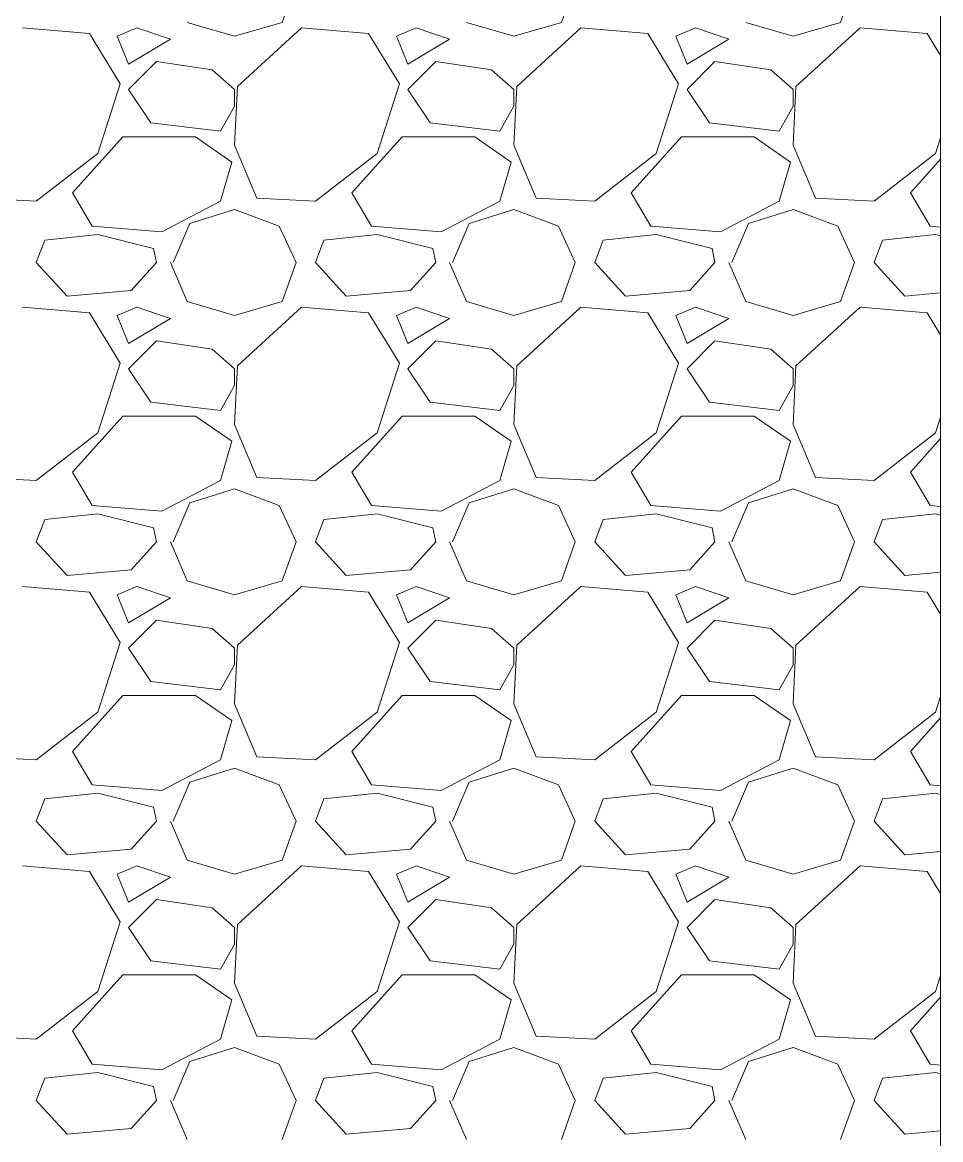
# Model space of a CAD drawing. Header units: millimetres. Extents: x 19901 to 59163, y 13732 to 30178.
# Drawn here: x 38024.1 to 38065.8, y 27089.9 to 27140.7 of the extents above; entities that cross this region are included whole.
import ezdxf

# ---------------------------------------------------------------- set-up
doc = ezdxf.new("R2010")
doc.units = ezdxf.units.MM
doc.layers.add('A-FURN', color=8, linetype='Continuous', lineweight=13)
doc.layers.add('Wall', color=255, linetype='Continuous', lineweight=20)

msp = doc.modelspace()

# ---------------------------------------------------------------- linework, layer by layer
at = {"layer": 'A-FURN', "linetype": 'Continuous'}
for p, q in [((38035.87, 27140.682), (38036.505, 27142.46)), ((38048.57, 27140.682), (38049.205, 27142.46)), ((38061.27, 27140.682), (38061.905, 27142.46)), ((38027.107, 27140.174), (38024.059, 27140.428)), ((38029.266, 27140.428), (38028.377, 27140.047)), ((38030.79, 27139.92), (38029.266, 27140.428)), ((38031.552, 27140.682), (38033.711, 27140.047)), ((38033.711, 27140.047), (38035.87, 27140.682)), ((38036.759, 27140.428), (38033.838, 27137.761)), ((38039.807, 27140.174), (38036.759, 27140.428)), ((38041.966, 27140.428), (38041.077, 27140.047)), ((38043.49, 27139.92), (38041.966, 27140.428)), ((38044.252, 27140.682), (38046.411, 27140.047)), ((38046.411, 27140.047), (38048.57, 27140.682)), ((38049.459, 27140.428), (38046.538, 27137.761)), ((38052.507, 27140.174), (38049.459, 27140.428)), ((38054.666, 27140.428), (38053.777, 27140.047)), ((38056.19, 27139.92), (38054.666, 27140.428)), ((38056.952, 27140.682), (38059.111, 27140.047)), ((38059.111, 27140.047), (38061.27, 27140.682)), ((38062.159, 27140.428), (38059.238, 27137.761)), ((38065.207, 27140.174), (38062.159, 27140.428)), ((38028.504, 27137.888), (38027.107, 27140.174)), ((38028.377, 27140.047), (38028.885, 27138.777)), ((38028.885, 27138.777), (38030.79, 27139.92)), ((38041.204, 27137.888), (38039.807, 27140.174)), ((38041.077, 27140.047), (38041.585, 27138.777)), ((38041.585, 27138.777), (38043.49, 27139.92)), ((38053.904, 27137.888), (38052.507, 27140.174)), ((38053.777, 27140.047), (38054.285, 27138.777)), ((38054.285, 27138.777), (38056.19, 27139.92)), ((38065.818, 27139.174), (38065.207, 27140.174)), ((38030.155, 27138.904), (38028.885, 27137.634)), ((38032.695, 27138.523), (38030.155, 27138.904)), ((38042.855, 27138.904), (38041.585, 27137.634)), ((38045.395, 27138.523), (38042.855, 27138.904)), ((38055.555, 27138.904), (38054.285, 27137.634)), ((38058.095, 27138.523), (38055.555, 27138.904)), ((38033.711, 27137.634), (38032.695, 27138.523)), ((38046.411, 27137.634), (38045.395, 27138.523)), ((38059.111, 27137.634), (38058.095, 27138.523)), ((38027.488, 27134.713), (38028.504, 27137.888)), ((38040.188, 27134.713), (38041.204, 27137.888)), ((38052.888, 27134.713), (38053.904, 27137.888)), ((38028.885, 27137.634), (38029.901, 27136.11)), ((38033.838, 27137.761), (38033.711, 27135.094)), ((38033.711, 27136.872), (38033.711, 27137.634)), ((38041.585, 27137.634), (38042.601, 27136.11)), ((38046.538, 27137.761), (38046.411, 27135.094)), ((38046.411, 27136.872), (38046.411, 27137.634)), ((38054.285, 27137.634), (38055.301, 27136.11)), ((38059.238, 27137.761), (38059.111, 27135.094)), ((38059.111, 27136.872), (38059.111, 27137.634)), ((38033.076, 27135.729), (38033.711, 27136.872)), ((38045.776, 27135.729), (38046.411, 27136.872)), ((38058.476, 27135.729), (38059.111, 27136.872)), ((38029.901, 27136.11), (38033.076, 27135.729)), ((38042.601, 27136.11), (38045.776, 27135.729)), ((38055.301, 27136.11), (38058.476, 27135.729)), ((38026.345, 27132.935), (38028.631, 27135.475)), ((38028.631, 27135.475), (38031.933, 27135.475)), ((38031.933, 27135.475), (38033.584, 27134.332)), ((38039.045, 27132.935), (38041.331, 27135.475)), ((38041.331, 27135.475), (38044.633, 27135.475)), ((38044.633, 27135.475), (38046.284, 27134.332)), ((38051.745, 27132.935), (38054.031, 27135.475)), ((38054.031, 27135.475), (38057.333, 27135.475)), ((38057.333, 27135.475), (38058.984, 27134.332)), ((38065.588, 27134.713), (38065.818, 27135.431)), ((38033.711, 27135.094), (38034.727, 27132.681)), ((38046.411, 27135.094), (38047.427, 27132.681)), ((38059.111, 27135.094), (38060.127, 27132.681)), ((38024.694, 27132.554), (38027.488, 27134.713)), ((38033.584, 27134.332), (38033.076, 27132.554)), ((38037.394, 27132.554), (38040.188, 27134.713)), ((38046.284, 27134.332), (38045.776, 27132.554)), ((38050.094, 27132.554), (38052.888, 27134.713)), ((38058.984, 27134.332), (38058.476, 27132.554)), ((38062.794, 27132.554), (38065.588, 27134.713)), ((38064.445, 27132.935), (38065.818, 27134.46)), ((38027.234, 27131.411), (38026.345, 27132.935)), ((38039.934, 27131.411), (38039.045, 27132.935)), ((38052.634, 27131.411), (38051.745, 27132.935)), ((38065.334, 27131.411), (38064.445, 27132.935)), ((38022.027, 27132.681), (38024.694, 27132.554)), ((38033.076, 27132.554), (38030.409, 27131.157)), ((38034.727, 27132.681), (38037.394, 27132.554)), ((38045.776, 27132.554), (38043.109, 27131.157)), ((38047.427, 27132.681), (38050.094, 27132.554)), ((38058.476, 27132.554), (38055.809, 27131.157)), ((38060.127, 27132.681), (38062.794, 27132.554)), ((38031.679, 27131.538), (38033.711, 27132.173)), ((38033.711, 27132.173), (38035.743, 27131.411)), ((38044.379, 27131.538), (38046.411, 27132.173)), ((38046.411, 27132.173), (38048.443, 27131.411)), ((38057.079, 27131.538), (38059.111, 27132.173)), ((38059.111, 27132.173), (38061.143, 27131.411)), ((38030.409, 27131.157), (38027.234, 27131.411)), ((38030.917, 27129.76), (38031.679, 27131.538)), ((38035.743, 27131.411), (38036.505, 27129.76)), ((38043.109, 27131.157), (38039.934, 27131.411)), ((38043.617, 27129.76), (38044.379, 27131.538)), ((38048.443, 27131.411), (38049.205, 27129.76)), ((38055.809, 27131.157), (38052.634, 27131.411)), ((38056.317, 27129.76), (38057.079, 27131.538)), ((38061.143, 27131.411), (38061.905, 27129.76)), ((38065.818, 27131.372), (38065.334, 27131.411)), ((38024.694, 27129.76), (38025.075, 27130.776)), ((38027.488, 27131.03), (38025.075, 27130.776)), ((38030.028, 27130.395), (38027.488, 27131.03)), ((38037.394, 27129.76), (38037.775, 27130.776)), ((38040.188, 27131.03), (38037.775, 27130.776)), ((38042.728, 27130.395), (38040.188, 27131.03)), ((38050.094, 27129.76), (38050.475, 27130.776)), ((38052.888, 27131.03), (38050.475, 27130.776)), ((38055.428, 27130.395), (38052.888, 27131.03)), ((38062.794, 27129.76), (38063.175, 27130.776)), ((38065.588, 27131.03), (38063.175, 27130.776)), ((38065.818, 27130.972), (38065.588, 27131.03)), ((38030.155, 27129.76), (38030.028, 27130.395)), ((38042.855, 27129.76), (38042.728, 27130.395)), ((38055.555, 27129.76), (38055.428, 27130.395)), ((38026.091, 27128.236), (38024.694, 27129.76)), ((38030.155, 27129.76), (38029.012, 27128.49)), ((38030.79, 27129.76), (38031.552, 27127.982)), ((38035.87, 27127.982), (38036.505, 27129.76)), ((38038.791, 27128.236), (38037.394, 27129.76)), ((38042.855, 27129.76), (38041.712, 27128.49)), ((38043.49, 27129.76), (38044.252, 27127.982)), ((38048.57, 27127.982), (38049.205, 27129.76)), ((38051.491, 27128.236), (38050.094, 27129.76)), ((38055.555, 27129.76), (38054.412, 27128.49)), ((38056.19, 27129.76), (38056.952, 27127.982)), ((38061.27, 27127.982), (38061.905, 27129.76)), ((38064.191, 27128.236), (38062.794, 27129.76)), ((38029.012, 27128.49), (38026.091, 27128.236)), ((38041.712, 27128.49), (38038.791, 27128.236)), ((38054.412, 27128.49), (38051.491, 27128.236)), ((38065.818, 27128.377), (38064.191, 27128.236)), ((38027.107, 27127.474), (38024.059, 27127.728)), ((38029.266, 27127.728), (38028.377, 27127.347)), ((38030.79, 27127.22), (38029.266, 27127.728)), ((38031.552, 27127.982), (38033.711, 27127.347)), ((38033.711, 27127.347), (38035.87, 27127.982)), ((38036.759, 27127.728), (38033.838, 27125.061)), ((38039.807, 27127.474), (38036.759, 27127.728)), ((38041.966, 27127.728), (38041.077, 27127.347)), ((38043.49, 27127.22), (38041.966, 27127.728)), ((38044.252, 27127.982), (38046.411, 27127.347)), ((38046.411, 27127.347), (38048.57, 27127.982)), ((38049.459, 27127.728), (38046.538, 27125.061)), ((38052.507, 27127.474), (38049.459, 27127.728)), ((38054.666, 27127.728), (38053.777, 27127.347)), ((38056.19, 27127.22), (38054.666, 27127.728)), ((38056.952, 27127.982), (38059.111, 27127.347)), ((38059.111, 27127.347), (38061.27, 27127.982)), ((38062.159, 27127.728), (38059.238, 27125.061)), ((38065.207, 27127.474), (38062.159, 27127.728)), ((38028.504, 27125.188), (38027.107, 27127.474)), ((38028.377, 27127.347), (38028.885, 27126.077)), ((38028.885, 27126.077), (38030.79, 27127.22)), ((38041.204, 27125.188), (38039.807, 27127.474)), ((38041.077, 27127.347), (38041.585, 27126.077)), ((38041.585, 27126.077), (38043.49, 27127.22)), ((38053.904, 27125.188), (38052.507, 27127.474)), ((38053.777, 27127.347), (38054.285, 27126.077)), ((38054.285, 27126.077), (38056.19, 27127.22)), ((38065.818, 27126.474), (38065.207, 27127.474)), ((38030.155, 27126.204), (38028.885, 27124.934)), ((38032.695, 27125.823), (38030.155, 27126.204)), ((38042.855, 27126.204), (38041.585, 27124.934)), ((38045.395, 27125.823), (38042.855, 27126.204)), ((38055.555, 27126.204), (38054.285, 27124.934)), ((38058.095, 27125.823), (38055.555, 27126.204)), ((38033.711, 27124.934), (38032.695, 27125.823)), ((38046.411, 27124.934), (38045.395, 27125.823)), ((38059.111, 27124.934), (38058.095, 27125.823)), ((38027.488, 27122.013), (38028.504, 27125.188)), ((38040.188, 27122.013), (38041.204, 27125.188)), ((38052.888, 27122.013), (38053.904, 27125.188)), ((38028.885, 27124.934), (38029.901, 27123.41)), ((38033.838, 27125.061), (38033.711, 27122.394)), ((38033.711, 27124.172), (38033.711, 27124.934)), ((38041.585, 27124.934), (38042.601, 27123.41)), ((38046.538, 27125.061), (38046.411, 27122.394)), ((38046.411, 27124.172), (38046.411, 27124.934)), ((38054.285, 27124.934), (38055.301, 27123.41)), ((38059.238, 27125.061), (38059.111, 27122.394)), ((38059.111, 27124.172), (38059.111, 27124.934)), ((38033.076, 27123.029), (38033.711, 27124.172)), ((38045.776, 27123.029), (38046.411, 27124.172)), ((38058.476, 27123.029), (38059.111, 27124.172)), ((38029.901, 27123.41), (38033.076, 27123.029)), ((38042.601, 27123.41), (38045.776, 27123.029)), ((38055.301, 27123.41), (38058.476, 27123.029)), ((38026.345, 27120.235), (38028.631, 27122.775)), ((38028.631, 27122.775), (38031.933, 27122.775)), ((38031.933, 27122.775), (38033.584, 27121.632)), ((38039.045, 27120.235), (38041.331, 27122.775)), ((38041.331, 27122.775), (38044.633, 27122.775)), ((38044.633, 27122.775), (38046.284, 27121.632)), ((38051.745, 27120.235), (38054.031, 27122.775)), ((38054.031, 27122.775), (38057.333, 27122.775)), ((38057.333, 27122.775), (38058.984, 27121.632)), ((38065.588, 27122.013), (38065.818, 27122.731)), ((38033.711, 27122.394), (38034.727, 27119.981)), ((38046.411, 27122.394), (38047.427, 27119.981)), ((38059.111, 27122.394), (38060.127, 27119.981)), ((38024.694, 27119.854), (38027.488, 27122.013)), ((38033.584, 27121.632), (38033.076, 27119.854)), ((38037.394, 27119.854), (38040.188, 27122.013)), ((38046.284, 27121.632), (38045.776, 27119.854)), ((38050.094, 27119.854), (38052.888, 27122.013)), ((38058.984, 27121.632), (38058.476, 27119.854)), ((38062.794, 27119.854), (38065.588, 27122.013)), ((38064.445, 27120.235), (38065.818, 27121.76)), ((38027.234, 27118.711), (38026.345, 27120.235)), ((38039.934, 27118.711), (38039.045, 27120.235)), ((38052.634, 27118.711), (38051.745, 27120.235)), ((38065.334, 27118.711), (38064.445, 27120.235)), ((38022.027, 27119.981), (38024.694, 27119.854)), ((38033.076, 27119.854), (38030.409, 27118.457)), ((38034.727, 27119.981), (38037.394, 27119.854)), ((38045.776, 27119.854), (38043.109, 27118.457)), ((38047.427, 27119.981), (38050.094, 27119.854)), ((38058.476, 27119.854), (38055.809, 27118.457)), ((38060.127, 27119.981), (38062.794, 27119.854)), ((38031.679, 27118.838), (38033.711, 27119.473)), ((38033.711, 27119.473), (38035.743, 27118.711)), ((38044.379, 27118.838), (38046.411, 27119.473)), ((38046.411, 27119.473), (38048.443, 27118.711)), ((38057.079, 27118.838), (38059.111, 27119.473)), ((38059.111, 27119.473), (38061.143, 27118.711)), ((38030.409, 27118.457), (38027.234, 27118.711)), ((38030.917, 27117.06), (38031.679, 27118.838)), ((38035.743, 27118.711), (38036.505, 27117.06)), ((38043.109, 27118.457), (38039.934, 27118.711)), ((38043.617, 27117.06), (38044.379, 27118.838)), ((38048.443, 27118.711), (38049.205, 27117.06)), ((38055.809, 27118.457), (38052.634, 27118.711)), ((38056.317, 27117.06), (38057.079, 27118.838)), ((38061.143, 27118.711), (38061.905, 27117.06)), ((38065.818, 27118.672), (38065.334, 27118.711)), ((38024.694, 27117.06), (38025.075, 27118.076)), ((38027.488, 27118.33), (38025.075, 27118.076)), ((38030.028, 27117.695), (38027.488, 27118.33)), ((38037.394, 27117.06), (38037.775, 27118.076)), ((38040.188, 27118.33), (38037.775, 27118.076)), ((38042.728, 27117.695), (38040.188, 27118.33)), ((38050.094, 27117.06), (38050.475, 27118.076)), ((38052.888, 27118.33), (38050.475, 27118.076)), ((38055.428, 27117.695), (38052.888, 27118.33)), ((38062.794, 27117.06), (38063.175, 27118.076)), ((38065.588, 27118.33), (38063.175, 27118.076)), ((38065.818, 27118.272), (38065.588, 27118.33)), ((38030.155, 27117.06), (38030.028, 27117.695)), ((38042.855, 27117.06), (38042.728, 27117.695)), ((38055.555, 27117.06), (38055.428, 27117.695)), ((38026.091, 27115.536), (38024.694, 27117.06)), ((38030.155, 27117.06), (38029.012, 27115.79)), ((38030.79, 27117.06), (38031.552, 27115.282)), ((38035.87, 27115.282), (38036.505, 27117.06)), ((38038.791, 27115.536), (38037.394, 27117.06)), ((38042.855, 27117.06), (38041.712, 27115.79)), ((38043.49, 27117.06), (38044.252, 27115.282)), ((38048.57, 27115.282), (38049.205, 27117.06)), ((38051.491, 27115.536), (38050.094, 27117.06)), ((38055.555, 27117.06), (38054.412, 27115.79)), ((38056.19, 27117.06), (38056.952, 27115.282)), ((38061.27, 27115.282), (38061.905, 27117.06)), ((38064.191, 27115.536), (38062.794, 27117.06)), ((38029.012, 27115.79), (38026.091, 27115.536)), ((38041.712, 27115.79), (38038.791, 27115.536)), ((38054.412, 27115.79), (38051.491, 27115.536)), ((38065.818, 27115.677), (38064.191, 27115.536)), ((38027.107, 27114.774), (38024.059, 27115.028)), ((38029.266, 27115.028), (38028.377, 27114.647)), ((38030.79, 27114.52), (38029.266, 27115.028)), ((38031.552, 27115.282), (38033.711, 27114.647)), ((38033.711, 27114.647), (38035.87, 27115.282)), ((38036.759, 27115.028), (38033.838, 27112.361)), ((38039.807, 27114.774), (38036.759, 27115.028)), ((38041.966, 27115.028), (38041.077, 27114.647)), ((38043.49, 27114.52), (38041.966, 27115.028)), ((38044.252, 27115.282), (38046.411, 27114.647)), ((38046.411, 27114.647), (38048.57, 27115.282)), ((38049.459, 27115.028), (38046.538, 27112.361)), ((38052.507, 27114.774), (38049.459, 27115.028)), ((38054.666, 27115.028), (38053.777, 27114.647)), ((38056.19, 27114.52), (38054.666, 27115.028)), ((38056.952, 27115.282), (38059.111, 27114.647)), ((38059.111, 27114.647), (38061.27, 27115.282)), ((38062.159, 27115.028), (38059.238, 27112.361)), ((38065.207, 27114.774), (38062.159, 27115.028)), ((38028.504, 27112.488), (38027.107, 27114.774)), ((38028.377, 27114.647), (38028.885, 27113.377)), ((38028.885, 27113.377), (38030.79, 27114.52)), ((38041.204, 27112.488), (38039.807, 27114.774)), ((38041.077, 27114.647), (38041.585, 27113.377)), ((38041.585, 27113.377), (38043.49, 27114.52)), ((38053.904, 27112.488), (38052.507, 27114.774)), ((38053.777, 27114.647), (38054.285, 27113.377)), ((38054.285, 27113.377), (38056.19, 27114.52)), ((38065.818, 27113.774), (38065.207, 27114.774)), ((38030.155, 27113.504), (38028.885, 27112.234)), ((38032.695, 27113.123), (38030.155, 27113.504)), ((38042.855, 27113.504), (38041.585, 27112.234)), ((38045.395, 27113.123), (38042.855, 27113.504)), ((38055.555, 27113.504), (38054.285, 27112.234)), ((38058.095, 27113.123), (38055.555, 27113.504)), ((38033.711, 27112.234), (38032.695, 27113.123)), ((38046.411, 27112.234), (38045.395, 27113.123)), ((38059.111, 27112.234), (38058.095, 27113.123)), ((38027.488, 27109.313), (38028.504, 27112.488)), ((38040.188, 27109.313), (38041.204, 27112.488)), ((38052.888, 27109.313), (38053.904, 27112.488)), ((38028.885, 27112.234), (38029.901, 27110.71)), ((38033.838, 27112.361), (38033.711, 27109.694)), ((38033.711, 27111.472), (38033.711, 27112.234)), ((38041.585, 27112.234), (38042.601, 27110.71)), ((38046.538, 27112.361), (38046.411, 27109.694)), ((38046.411, 27111.472), (38046.411, 27112.234)), ((38054.285, 27112.234), (38055.301, 27110.71)), ((38059.238, 27112.361), (38059.111, 27109.694)), ((38059.111, 27111.472), (38059.111, 27112.234)), ((38033.076, 27110.329), (38033.711, 27111.472)), ((38045.776, 27110.329), (38046.411, 27111.472)), ((38058.476, 27110.329), (38059.111, 27111.472)), ((38029.901, 27110.71), (38033.076, 27110.329)), ((38042.601, 27110.71), (38045.776, 27110.329)), ((38055.301, 27110.71), (38058.476, 27110.329)), ((38026.345, 27107.535), (38028.631, 27110.075)), ((38028.631, 27110.075), (38031.933, 27110.075)), ((38031.933, 27110.075), (38033.584, 27108.932)), ((38039.045, 27107.535), (38041.331, 27110.075)), ((38041.331, 27110.075), (38044.633, 27110.075)), ((38044.633, 27110.075), (38046.284, 27108.932)), ((38051.745, 27107.535), (38054.031, 27110.075)), ((38054.031, 27110.075), (38057.333, 27110.075)), ((38057.333, 27110.075), (38058.984, 27108.932)), ((38065.588, 27109.313), (38065.818, 27110.031)), ((38033.711, 27109.694), (38034.727, 27107.281)), ((38046.411, 27109.694), (38047.427, 27107.281)), ((38059.111, 27109.694), (38060.127, 27107.281)), ((38024.694, 27107.154), (38027.488, 27109.313)), ((38033.584, 27108.932), (38033.076, 27107.154)), ((38037.394, 27107.154), (38040.188, 27109.313)), ((38046.284, 27108.932), (38045.776, 27107.154)), ((38050.094, 27107.154), (38052.888, 27109.313)), ((38058.984, 27108.932), (38058.476, 27107.154)), ((38062.794, 27107.154), (38065.588, 27109.313)), ((38064.445, 27107.535), (38065.818, 27109.06)), ((38027.234, 27106.011), (38026.345, 27107.535)), ((38039.934, 27106.011), (38039.045, 27107.535)), ((38052.634, 27106.011), (38051.745, 27107.535)), ((38065.334, 27106.011), (38064.445, 27107.535)), ((38022.027, 27107.281), (38024.694, 27107.154)), ((38033.076, 27107.154), (38030.409, 27105.757)), ((38034.727, 27107.281), (38037.394, 27107.154)), ((38045.776, 27107.154), (38043.109, 27105.757)), ((38047.427, 27107.281), (38050.094, 27107.154)), ((38058.476, 27107.154), (38055.809, 27105.757)), ((38060.127, 27107.281), (38062.794, 27107.154)), ((38031.679, 27106.138), (38033.711, 27106.773)), ((38033.711, 27106.773), (38035.743, 27106.011)), ((38044.379, 27106.138), (38046.411, 27106.773)), ((38046.411, 27106.773), (38048.443, 27106.011)), ((38057.079, 27106.138), (38059.111, 27106.773)), ((38059.111, 27106.773), (38061.143, 27106.011)), ((38030.409, 27105.757), (38027.234, 27106.011)), ((38030.917, 27104.36), (38031.679, 27106.138)), ((38035.743, 27106.011), (38036.505, 27104.36)), ((38043.109, 27105.757), (38039.934, 27106.011)), ((38043.617, 27104.36), (38044.379, 27106.138)), ((38048.443, 27106.011), (38049.205, 27104.36)), ((38055.809, 27105.757), (38052.634, 27106.011)), ((38056.317, 27104.36), (38057.079, 27106.138)), ((38061.143, 27106.011), (38061.905, 27104.36)), ((38065.818, 27105.972), (38065.334, 27106.011)), ((38024.694, 27104.36), (38025.075, 27105.376)), ((38027.488, 27105.63), (38025.075, 27105.376)), ((38030.028, 27104.995), (38027.488, 27105.63)), ((38037.394, 27104.36), (38037.775, 27105.376)), ((38040.188, 27105.63), (38037.775, 27105.376)), ((38042.728, 27104.995), (38040.188, 27105.63)), ((38050.094, 27104.36), (38050.475, 27105.376)), ((38052.888, 27105.63), (38050.475, 27105.376)), ((38055.428, 27104.995), (38052.888, 27105.63)), ((38062.794, 27104.36), (38063.175, 27105.376)), ((38065.588, 27105.63), (38063.175, 27105.376)), ((38065.818, 27105.572), (38065.588, 27105.63)), ((38030.155, 27104.36), (38030.028, 27104.995)), ((38042.855, 27104.36), (38042.728, 27104.995)), ((38055.555, 27104.36), (38055.428, 27104.995)), ((38026.091, 27102.836), (38024.694, 27104.36)), ((38030.155, 27104.36), (38029.012, 27103.09)), ((38030.79, 27104.36), (38031.552, 27102.582)), ((38035.87, 27102.582), (38036.505, 27104.36)), ((38038.791, 27102.836), (38037.394, 27104.36)), ((38042.855, 27104.36), (38041.712, 27103.09)), ((38043.49, 27104.36), (38044.252, 27102.582)), ((38048.57, 27102.582), (38049.205, 27104.36)), ((38051.491, 27102.836), (38050.094, 27104.36)), ((38055.555, 27104.36), (38054.412, 27103.09)), ((38056.19, 27104.36), (38056.952, 27102.582)), ((38061.27, 27102.582), (38061.905, 27104.36)), ((38064.191, 27102.836), (38062.794, 27104.36)), ((38029.012, 27103.09), (38026.091, 27102.836)), ((38041.712, 27103.09), (38038.791, 27102.836)), ((38054.412, 27103.09), (38051.491, 27102.836)), ((38065.818, 27102.977), (38064.191, 27102.836)), ((38027.107, 27102.074), (38024.059, 27102.328)), ((38029.266, 27102.328), (38028.377, 27101.947)), ((38030.79, 27101.82), (38029.266, 27102.328)), ((38031.552, 27102.582), (38033.711, 27101.947)), ((38033.711, 27101.947), (38035.87, 27102.582)), ((38036.759, 27102.328), (38033.838, 27099.661)), ((38039.807, 27102.074), (38036.759, 27102.328)), ((38041.966, 27102.328), (38041.077, 27101.947)), ((38043.49, 27101.82), (38041.966, 27102.328)), ((38044.252, 27102.582), (38046.411, 27101.947)), ((38046.411, 27101.947), (38048.57, 27102.582)), ((38049.459, 27102.328), (38046.538, 27099.661)), ((38052.507, 27102.074), (38049.459, 27102.328)), ((38054.666, 27102.328), (38053.777, 27101.947)), ((38056.19, 27101.82), (38054.666, 27102.328)), ((38056.952, 27102.582), (38059.111, 27101.947)), ((38059.111, 27101.947), (38061.27, 27102.582)), ((38062.159, 27102.328), (38059.238, 27099.661)), ((38065.207, 27102.074), (38062.159, 27102.328)), ((38028.504, 27099.788), (38027.107, 27102.074)), ((38028.377, 27101.947), (38028.885, 27100.677)), ((38028.885, 27100.677), (38030.79, 27101.82)), ((38041.204, 27099.788), (38039.807, 27102.074)), ((38041.077, 27101.947), (38041.585, 27100.677)), ((38041.585, 27100.677), (38043.49, 27101.82)), ((38053.904, 27099.788), (38052.507, 27102.074)), ((38053.777, 27101.947), (38054.285, 27100.677)), ((38054.285, 27100.677), (38056.19, 27101.82)), ((38065.818, 27101.074), (38065.207, 27102.074)), ((38030.155, 27100.804), (38028.885, 27099.534)), ((38032.695, 27100.423), (38030.155, 27100.804)), ((38042.855, 27100.804), (38041.585, 27099.534)), ((38045.395, 27100.423), (38042.855, 27100.804)), ((38055.555, 27100.804), (38054.285, 27099.534)), ((38058.095, 27100.423), (38055.555, 27100.804)), ((38033.711, 27099.534), (38032.695, 27100.423)), ((38046.411, 27099.534), (38045.395, 27100.423)), ((38059.111, 27099.534), (38058.095, 27100.423)), ((38027.488, 27096.613), (38028.504, 27099.788)), ((38040.188, 27096.613), (38041.204, 27099.788)), ((38052.888, 27096.613), (38053.904, 27099.788)), ((38028.885, 27099.534), (38029.901, 27098.01)), ((38033.838, 27099.661), (38033.711, 27096.994)), ((38033.711, 27098.772), (38033.711, 27099.534)), ((38041.585, 27099.534), (38042.601, 27098.01)), ((38046.538, 27099.661), (38046.411, 27096.994)), ((38046.411, 27098.772), (38046.411, 27099.534)), ((38054.285, 27099.534), (38055.301, 27098.01)), ((38059.238, 27099.661), (38059.111, 27096.994)), ((38059.111, 27098.772), (38059.111, 27099.534)), ((38033.076, 27097.629), (38033.711, 27098.772)), ((38045.776, 27097.629), (38046.411, 27098.772)), ((38058.476, 27097.629), (38059.111, 27098.772)), ((38029.901, 27098.01), (38033.076, 27097.629)), ((38042.601, 27098.01), (38045.776, 27097.629)), ((38055.301, 27098.01), (38058.476, 27097.629)), ((38026.345, 27094.835), (38028.631, 27097.375)), ((38028.631, 27097.375), (38031.933, 27097.375)), ((38031.933, 27097.375), (38033.584, 27096.232)), ((38039.045, 27094.835), (38041.331, 27097.375)), ((38041.331, 27097.375), (38044.633, 27097.375)), ((38044.633, 27097.375), (38046.284, 27096.232)), ((38051.745, 27094.835), (38054.031, 27097.375)), ((38054.031, 27097.375), (38057.333, 27097.375)), ((38057.333, 27097.375), (38058.984, 27096.232)), ((38065.588, 27096.613), (38065.818, 27097.331)), ((38033.711, 27096.994), (38034.727, 27094.581)), ((38046.411, 27096.994), (38047.427, 27094.581)), ((38059.111, 27096.994), (38060.127, 27094.581)), ((38024.694, 27094.454), (38027.488, 27096.613)), ((38033.584, 27096.232), (38033.076, 27094.454)), ((38037.394, 27094.454), (38040.188, 27096.613)), ((38046.284, 27096.232), (38045.776, 27094.454)), ((38050.094, 27094.454), (38052.888, 27096.613)), ((38058.984, 27096.232), (38058.476, 27094.454)), ((38062.794, 27094.454), (38065.588, 27096.613)), ((38064.445, 27094.835), (38065.818, 27096.36)), ((38027.234, 27093.311), (38026.345, 27094.835)), ((38039.934, 27093.311), (38039.045, 27094.835)), ((38052.634, 27093.311), (38051.745, 27094.835)), ((38065.334, 27093.311), (38064.445, 27094.835)), ((38022.027, 27094.581), (38024.694, 27094.454)), ((38033.076, 27094.454), (38030.409, 27093.057)), ((38034.727, 27094.581), (38037.394, 27094.454)), ((38045.776, 27094.454), (38043.109, 27093.057)), ((38047.427, 27094.581), (38050.094, 27094.454)), ((38058.476, 27094.454), (38055.809, 27093.057)), ((38060.127, 27094.581), (38062.794, 27094.454)), ((38031.679, 27093.438), (38033.711, 27094.073)), ((38033.711, 27094.073), (38035.743, 27093.311)), ((38044.379, 27093.438), (38046.411, 27094.073)), ((38046.411, 27094.073), (38048.443, 27093.311)), ((38057.079, 27093.438), (38059.111, 27094.073)), ((38059.111, 27094.073), (38061.143, 27093.311)), ((38030.409, 27093.057), (38027.234, 27093.311)), ((38030.917, 27091.66), (38031.679, 27093.438)), ((38035.743, 27093.311), (38036.505, 27091.66)), ((38043.109, 27093.057), (38039.934, 27093.311)), ((38043.617, 27091.66), (38044.379, 27093.438)), ((38048.443, 27093.311), (38049.205, 27091.66)), ((38055.809, 27093.057), (38052.634, 27093.311)), ((38056.317, 27091.66), (38057.079, 27093.438)), ((38061.143, 27093.311), (38061.905, 27091.66)), ((38065.818, 27093.272), (38065.334, 27093.311)), ((38024.694, 27091.66), (38025.075, 27092.676)), ((38027.488, 27092.93), (38025.075, 27092.676)), ((38030.028, 27092.295), (38027.488, 27092.93)), ((38037.394, 27091.66), (38037.775, 27092.676)), ((38040.188, 27092.93), (38037.775, 27092.676)), ((38042.728, 27092.295), (38040.188, 27092.93)), ((38050.094, 27091.66), (38050.475, 27092.676)), ((38052.888, 27092.93), (38050.475, 27092.676)), ((38055.428, 27092.295), (38052.888, 27092.93)), ((38062.794, 27091.66), (38063.175, 27092.676)), ((38065.588, 27092.93), (38063.175, 27092.676)), ((38065.818, 27092.872), (38065.588, 27092.93)), ((38030.155, 27091.66), (38030.028, 27092.295)), ((38042.855, 27091.66), (38042.728, 27092.295)), ((38055.555, 27091.66), (38055.428, 27092.295)), ((38026.091, 27090.136), (38024.694, 27091.66)), ((38030.155, 27091.66), (38029.012, 27090.39)), ((38030.79, 27091.66), (38031.552, 27089.882)), ((38035.87, 27089.882), (38036.505, 27091.66)), ((38038.791, 27090.136), (38037.394, 27091.66)), ((38042.855, 27091.66), (38041.712, 27090.39)), ((38043.49, 27091.66), (38044.252, 27089.882)), ((38048.57, 27089.882), (38049.205, 27091.66)), ((38051.491, 27090.136), (38050.094, 27091.66)), ((38055.555, 27091.66), (38054.412, 27090.39)), ((38056.19, 27091.66), (38056.952, 27089.882)), ((38061.27, 27089.882), (38061.905, 27091.66)), ((38064.191, 27090.136), (38062.794, 27091.66)), ((38029.012, 27090.39), (38026.091, 27090.136)), ((38041.712, 27090.39), (38038.791, 27090.136)), ((38054.412, 27090.39), (38051.491, 27090.136)), ((38065.818, 27090.277), (38064.191, 27090.136))]:
    msp.add_line(p, q, dxfattribs=at)
at = {"layer": 'Wall'}
msp.add_line((38065.818, 26856.174), (38065.818, 27266.174), dxfattribs=at)

doc.saveas('drawing.dxf')
